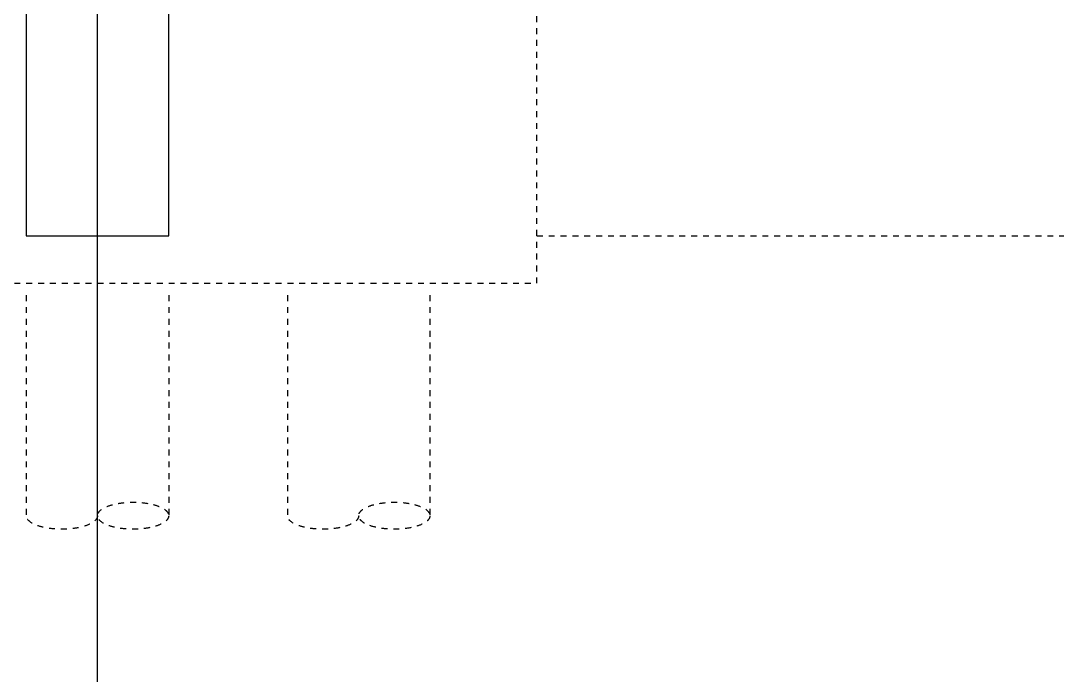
# Model space of a CAD drawing. Header units: millimetres. Extents: x -32710 to 654186, y -254124 to 420220.
# Drawn here: x 255677 to 260042, y 379949 to 382706 of the extents above; entities that cross this region are included whole.
import ezdxf

# ---------------------------------------------------------------- set-up
doc = ezdxf.new("R2010")
doc.units = ezdxf.units.MM
doc.header["$LTSCALE"] = 1000
doc.linetypes.add('TPH12-SEC-@E$0$CENTERK5', pattern=[6.916, 6.667, -0.083, 0.083, -0.083])
doc.linetypes.add('TPH12-SEC-@E$0$DOTK1', pattern=[0.1, 0.05, -0.05])
for name, color, linetype in [('TPH12-SEC-@E$0$H-SIN', 252, 'TPH12-SEC-@E$0$CENTERK5'), ('TPH12-SEC-@E$0$KABE1', 252, 'Continuous'), ('TPH12-SEC-@E$0$SUGATAD', 252, 'TPH12-SEC-@E$0$DOTK1')]:
    doc.layers.add(name, color=color, linetype=linetype)

# ---------------------------------------------------------------- blocks, each defined once
blk = doc.blocks.new('TPH12-SEC-@E')
at = {"layer": 'TPH12-SEC-@E$0$H-SIN'}
blk.add_line((256000, 377500), (256000, 414000), dxfattribs=at)
at = {"layer": 'TPH12-SEC-@E$0$KABE1'}
blk.add_lwpolyline([(255700, 381800), (256300, 381800), (256300, 383000), (255700, 383000)], close=True, dxfattribs=at)
at = {"layer": 'TPH12-SEC-@E$0$SUGATAD', "ltscale": 0.5}
for p, q in [((257850, 381800), (263650, 381800)), ((255700, 381550), (255700, 380621)), ((256300, 381550), (256300, 380621)), ((256800, 381550), (256800, 380621)), ((257400, 381550), (257400, 380621))]:
    blk.add_line(p, q, dxfattribs=at)
blk.add_lwpolyline([(255700, 383000), (254150, 383000), (254150, 381600), (257850, 381600), (257850, 383000), (256300, 383000)], dxfattribs=at)
for centre in [(256150, 380621), (257250, 380621)]:
    blk.add_ellipse(centre, major_axis=(150, 0), ratio=0.379792, dxfattribs=at)
at = {"layer": 'TPH12-SEC-@E$0$SUGATAD', "ltscale": 0.5, "extrusion": (0, 0, -1)}
for centre in [(255850, 380621), (256950, 380621)]:
    blk.add_ellipse(centre, major_axis=(-150, 0), ratio=0.379792, start_param=3.141593, end_param=6.283185, dxfattribs=at)

msp = doc.modelspace()

# ---------------------------------------------------------------- block references
msp.add_blockref('TPH12-SEC-@E', (0, 0))

doc.saveas('drawing.dxf')
